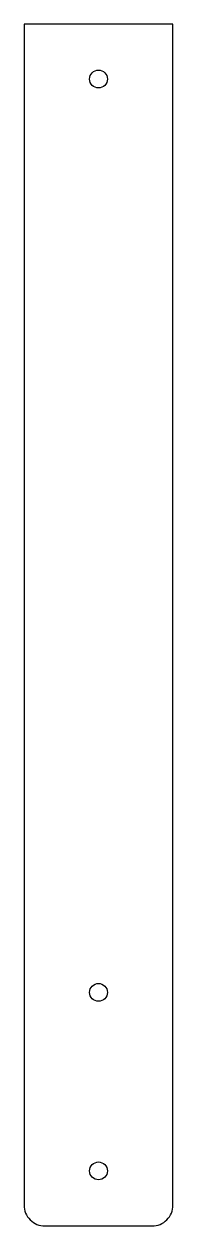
# Model space of a CAD drawing. Header units: millimetres. Extents: x 2450 to 2470, y 1637 to 1798.
import ezdxf

# ---------------------------------------------------------------- set-up
doc = ezdxf.new("R2010")
doc.units = ezdxf.units.MM

msp = doc.modelspace()

# ---------------------------------------------------------------- linework, layer by layer
msp.add_lwpolyline([(2467.29, 1636.61, 0.414214), (2470.09, 1639.41), (2470.09, 1798.21), (2450.09, 1798.21), (2450.09, 1639.41, 0.414214), (2452.89, 1636.61)], format="xyb", close=True)
for centre in [(2460.09, 1790.81), (2460.09, 1668.01), (2460.09, 1644.01)]:
    msp.add_circle(centre, 1.2)

doc.saveas('drawing.dxf')
